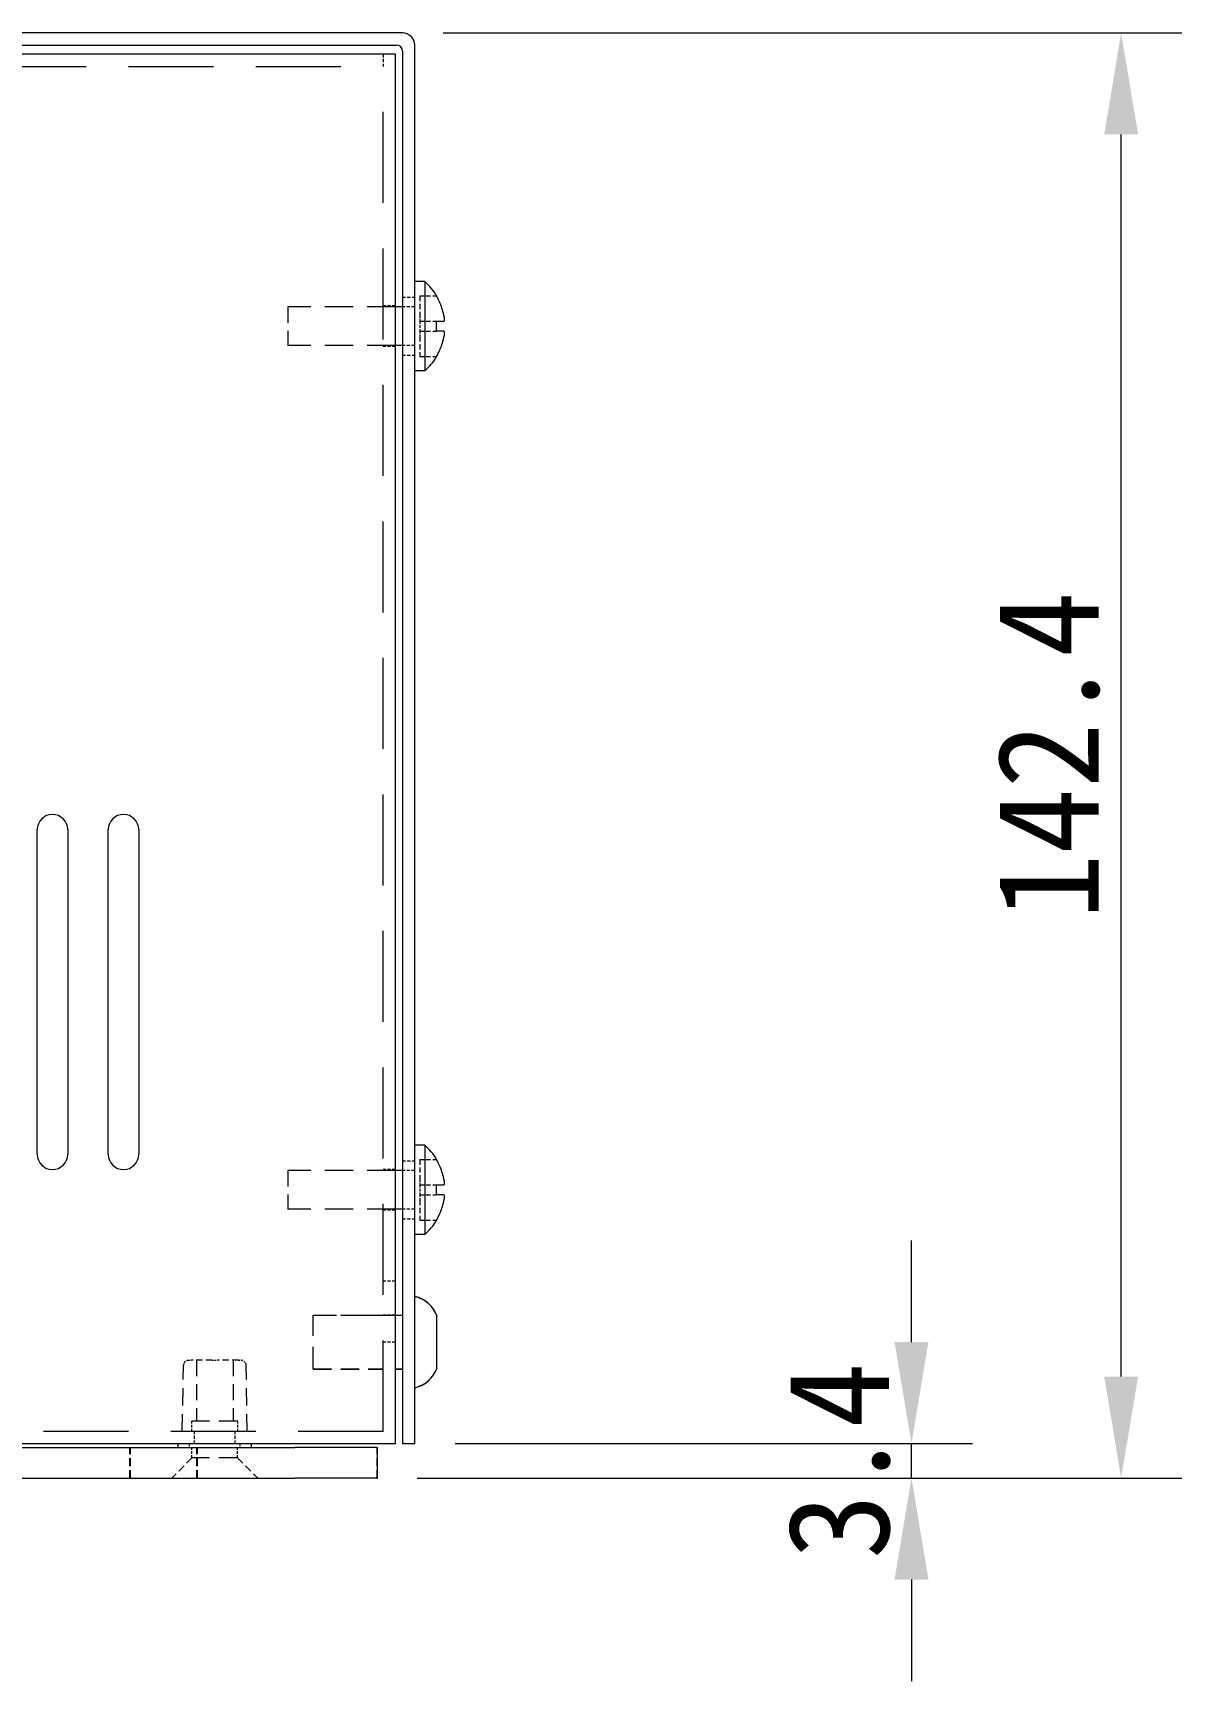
# Model space of a CAD drawing. Header units: millimetres. Extents: x 24 to 1656, y 24 to 1164.
# Drawn here: x 1360.3 to 1473.5, y 389.7 to 552.1 of the extents above; entities that cross this region are included whole.
import ezdxf

# ---------------------------------------------------------------- set-up
doc = ezdxf.new("R2010")
doc.units = ezdxf.units.MM
doc.header["$LTSCALE"] = 4
doc.linetypes.add('HIDDEN', pattern=[9.525, 6.35, -3.175])
doc.layers.add('가는실선_A4', color=7, linetype='Continuous', lineweight=5)
doc.layers.add('굵은실선_A3', color=7, linetype='Continuous', lineweight=18)
doc.layers.add('가는파선_A3', color=7, linetype='HIDDEN', lineweight=13, true_color=0x008000)
doc.styles.add('치수문자_A3(2.5)', font='')
doc.styles.get('치수문자_A3(2.5)').set_extended_font_data('GulimChe')
doc.dimstyles.new('치수_A3(2.5)', dxfattribs={"dimscale": 4, "dimtxt": 2.5, "dimasz": 2.5, "dimexe": 1.5, "dimexo": 1, "dimgap": 0.5, "dimtad": 1, "dimtoh": 1, "dimdec": 1, "dimrnd": 1e-08, "dimdsep": 46, "dimtxsty": '치수문자_A3(2.5)', "dimcen": 0.09, "dimdle": 10, "dimclrd": 8, "dimclre": 8, "dimclrt": 7, "dimadec": 1, "dimazin": 2, "dimtfac": 0.8, "dimtmove": 0, "dimatfit": 3, "dimfxl": 1, "dimtolj": 1, "dimtzin": 0, "dimlwd": -1, "dimlwe": -1, "dimarcsym": 0})

# ---------------------------------------------------------------- blocks, each defined once
blk = doc.blocks.new('*D18')
at = {"layer": 'Defpoints', "color": 0, "transparency": 16777216}
for p in [(1397.89, 413.07), (1446.86, 413.07), (1394.12, 409.67)]:
    blk.add_point(p, dxfattribs=at)
at = {"layer": '가는실선_A4', "color": 8, "transparency": 16777216}
for p, q in [((1446.86, 423.07), (1446.86, 433.07)), ((1401.89, 413.07), (1452.86, 413.07)), ((1446.86, 409.67), (1446.86, 413.07)), ((1398.12, 409.67), (1452.86, 409.67)), ((1446.86, 399.67), (1446.86, 389.67))]:
    blk.add_line(p, q, dxfattribs=at)
for points in [[(1445.19, 423.07), (1448.53, 423.07), (1446.86, 413.07)], [(1445.19, 399.67), (1448.53, 399.67), (1446.86, 409.67)]]:
    blk.add_solid(points, dxfattribs=at)
at = {"layer": '가는실선_A4', "color": 7, "transparency": 16777216, "insert": (1439.73, 411.37), "char_height": 10, "attachment_point": 5, "rotation": 90, "style": '치수문자_A3(2.5)'}
blk.add_mtext('\\A1;3.4', dxfattribs=at)
blk = doc.blocks.new('*D19')
at = {"layer": 'Defpoints', "color": 0, "transparency": 16777216}
for p in [(1396.69, 552.07), (1467.52, 552.07), (1394.12, 409.67)]:
    blk.add_point(p, dxfattribs=at)
at = {"layer": '가는실선_A4', "color": 8, "transparency": 16777216}
for p, q in [((1400.69, 552.07), (1473.52, 552.07)), ((1467.52, 419.67), (1467.52, 542.07)), ((1398.12, 409.67), (1473.52, 409.67))]:
    blk.add_line(p, q, dxfattribs=at)
for points in [[(1465.86, 542.07), (1469.19, 542.07), (1467.52, 552.07)], [(1465.86, 419.67), (1469.19, 419.67), (1467.52, 409.67)]]:
    blk.add_solid(points, dxfattribs=at)
at = {"layer": '가는실선_A4', "color": 7, "transparency": 16777216, "insert": (1460.39, 480.87), "char_height": 10, "attachment_point": 5, "rotation": 90, "style": '치수문자_A3(2.5)'}
blk.add_mtext('\\A1;142.4', dxfattribs=at)

msp = doc.modelspace()

# ---------------------------------------------------------------- linework, layer by layer
at = {"layer": '가는파선_A3', "ltscale": 0.0123}
for p, q in [((1394.79, 549.97), (1394.79, 548.77)), ((1395.99, 525.17), (1394.79, 525.17)), ((1396.69, 526.02), (1397.89, 526.02)), ((1397.89, 525.07), (1396.69, 525.07)), ((1395.99, 521.17), (1394.79, 521.17)), ((1397.89, 521.27), (1396.69, 521.27)), ((1396.69, 520.32), (1397.89, 520.32)), ((1396.69, 440.92), (1397.89, 440.92)), ((1395.99, 440.07), (1394.79, 440.07)), ((1397.89, 439.97), (1396.69, 439.97)), ((1395.99, 436.07), (1394.79, 436.07)), ((1397.89, 436.17), (1396.69, 436.17)), ((1396.69, 435.22), (1397.89, 435.22)), ((1395.99, 429.07), (1394.79, 429.07)), ((1395.99, 425.72), (1394.79, 425.72)), ((1395.99, 423.06), (1394.79, 423.06)), ((1376.19, 413.07), (1376.19, 414.27)), ((1380.19, 413.07), (1380.19, 414.27))]:
    msp.add_line(p, q, dxfattribs=at)
at = {"layer": '가는파선_A3', "ltscale": 0.329497}
for p, q in [((1231.59, 548.77), (1394.79, 548.77)), ((1394.79, 414.27), (1231.59, 414.27))]:
    msp.add_line(p, q, dxfattribs=at)
at = {"layer": '가는파선_A3', "ltscale": 0.353018}
msp.add_line((1394.79, 414.27), (1394.79, 548.77), dxfattribs=at)
at = {"layer": '가는파선_A3', "ltscale": 0.06158}
for p, q in [((1385.39, 525.07), (1385.39, 521.27)), ((1385.39, 439.97), (1385.39, 436.17))]:
    msp.add_line(p, q, dxfattribs=at)
at = {"layer": '가는파선_A3', "ltscale": 0.109434}
for p, q in [((1395.99, 525.07), (1385.39, 525.07)), ((1395.99, 521.27), (1385.39, 521.27)), ((1395.99, 439.97), (1385.39, 439.97)), ((1395.99, 436.17), (1385.39, 436.17))]:
    msp.add_line(p, q, dxfattribs=at)
at = {"layer": '가는파선_A3', "ltscale": 0.016785}
for p, q in [((1398.39, 526.17), (1400.03, 526.17)), ((1398.39, 523.67), (1400.03, 523.67)), ((1398.39, 522.67), (1400.03, 522.67)), ((1398.39, 520.17), (1400.03, 520.17)), ((1398.39, 441.07), (1400.03, 441.07)), ((1398.39, 438.57), (1400.03, 438.57)), ((1398.39, 437.57), (1400.03, 437.57)), ((1398.39, 435.07), (1400.03, 435.07))]:
    msp.add_line(p, q, dxfattribs=at)
at = {"layer": '가는파선_A3', "ltscale": 0.020567}
for p, q in [((1398.39, 526.17), (1398.39, 524.17)), ((1398.39, 522.17), (1398.39, 520.17)), ((1398.39, 441.07), (1398.39, 439.07)), ((1398.39, 437.07), (1398.39, 435.07))]:
    msp.add_line(p, q, dxfattribs=at)
at = {"layer": '가는파선_A3', "ltscale": 0.008016}
for p, q in [((1398.39, 524.17), (1398.39, 523.67)), ((1398.39, 522.67), (1398.39, 522.17)), ((1398.39, 439.07), (1398.39, 438.57)), ((1398.39, 437.57), (1398.39, 437.07))]:
    msp.add_line(p, q, dxfattribs=at)
at = {"layer": '가는파선_A3', "ltscale": 0.010233}
for p, q in [((1398.39, 523.67), (1398.39, 522.67)), ((1398.39, 438.57), (1398.39, 437.57)), ((1375.94, 411.67), (1375.94, 412.67)), ((1380.44, 411.67), (1380.44, 412.67))]:
    msp.add_line(p, q, dxfattribs=at)
at = {"layer": '가는파선_A3', "ltscale": 0.085927}
msp.add_line((1387.89, 420.42), (1387.89, 425.72), dxfattribs=at)
at = {"layer": '가는파선_A3', "ltscale": 0.0712}
for p, q in [((1387.89, 425.72), (1394.79, 425.72)), ((1387.89, 420.42), (1394.79, 420.42)), ((1387.89, 420.41), (1394.79, 420.41))]:
    msp.add_line(p, q, dxfattribs=at)
at = {"layer": '가는파선_A3', "ltscale": 0.090834}
msp.add_line((1387.89, 425.71), (1396.69, 425.71), dxfattribs=at)
at = {"layer": '가는파선_A3', "ltscale": 0.067171}
for p, q in [((1374.99, 414.27), (1375.1, 420.78)), ((1381.39, 414.27), (1381.28, 420.78))]:
    msp.add_line(p, q, dxfattribs=at)
at = {"layer": '가는파선_A3', "ltscale": 0.00531}
for p, q in [((1375.6, 421.27), (1375.85, 421.27)), ((1377.93, 421.27), (1378.43, 421.27)), ((1380.52, 421.27), (1380.77, 421.27))]:
    msp.add_line(p, q, dxfattribs=at)
at = {"layer": '가는파선_A3', "ltscale": 0.024755}
for p, q in [((1377.93, 421.27), (1375.85, 421.27)), ((1380.52, 421.27), (1378.43, 421.27)), ((1380.78, 421.27), (1380.77, 421.27))]:
    msp.add_line(p, q, dxfattribs=at)
at = {"layer": '가는파선_A3', "ltscale": 0.0619}
for p, q in [((1376.39, 421.27), (1376.39, 415.27)), ((1379.99, 421.27), (1379.99, 415.27))]:
    msp.add_line(p, q, dxfattribs=at)
at = {"layer": '가는파선_A3', "ltscale": 0.001443}
msp.add_line((1387.89, 420.41), (1387.89, 420.42), dxfattribs=at)
at = {"layer": '가는파선_A3', "ltscale": 0.073622}
msp.add_line((1380.46, 415.27), (1375.92, 415.27), dxfattribs=at)
at = {"layer": '가는파선_A3', "ltscale": 0.010235}
for p, q in [((1375.94, 414.27), (1375.92, 415.27)), ((1380.45, 414.27), (1380.46, 415.27))]:
    msp.add_line(p, q, dxfattribs=at)
at = {"layer": '가는파선_A3', "ltscale": 0.0309}
for p, q in [((1369.81, 409.67), (1369.81, 412.67)), ((1369.89, 409.67), (1369.89, 412.67)), ((1376.42, 409.67), (1376.42, 412.67)), ((1376.49, 409.67), (1376.49, 412.67)), ((1394.19, 409.67), (1394.19, 412.67))]:
    msp.add_line(p, q, dxfattribs=at)
at = {"layer": '가는파선_A3', "ltscale": 0.004033}
for p, q in [((1375.69, 412.67), (1375.69, 413.07)), ((1380.69, 412.67), (1380.69, 413.07))]:
    msp.add_line(p, q, dxfattribs=at)
at = {"layer": '가는파선_A3', "ltscale": 0.029127}
for p, q in [((1375.94, 411.67), (1373.94, 409.67)), ((1380.44, 411.67), (1382.44, 409.67))]:
    msp.add_line(p, q, dxfattribs=at)
at = {"layer": '가는파선_A3', "ltscale": 0.072942}
msp.add_line((1380.44, 411.67), (1375.94, 411.67), dxfattribs=at)
at = {"layer": '가는파선_A3', "ltscale": 0.031722}
msp.add_arc((1397.23, 424.6), 3.03, 19.1733, 77.3155, dxfattribs=at)
at = {"layer": '가는파선_A3', "ltscale": 0.007926}
for centre, start_param, end_param in [((1375.6, 420.77), 0, 1.553343), ((1380.78, 420.77), 4.729842, 6.283185)]:
    msp.add_ellipse(centre, major_axis=(0, 0.5), ratio=0.999994, start_param=start_param, end_param=end_param, dxfattribs=at)
at = {"layer": '가는파선_A3'}
for centre, major_axis, start_param, end_param in [((1376.1, 420.77), (1, -0.01), 3.141549, 3.145081), ((1380.28, 420.77), (-1, -0.01), 3.138104, 3.141636)]:
    msp.add_ellipse(centre, major_axis=major_axis, ratio=0.005007, start_param=start_param, end_param=end_param, dxfattribs=at)
at = {"layer": '굵은실선_A3'}
for p, q in [((1396.69, 552.07), (1229.69, 552.07)), ((1230.29, 550.87), (1396.09, 550.87)), ((1397.89, 413.07), (1397.89, 550.87)), ((1395.99, 549.97), (1230.39, 549.97)), ((1395.99, 413.07), (1395.99, 549.97)), ((1396.69, 550.27), (1396.69, 413.07)), ((1398.89, 527.57), (1397.89, 527.57)), ((1398.89, 527.57), (1398.89, 518.77)), ((1396.69, 525.07), (1395.99, 525.07)), ((1400.03, 526.17), (1400.05, 526.17)), ((1400.03, 523.67), (1400.78, 523.67)), ((1400.78, 522.67), (1400.03, 522.67)), ((1396.69, 521.27), (1395.99, 521.27)), ((1400.05, 520.17), (1400.03, 520.17)), ((1398.89, 518.77), (1397.89, 518.77)), ((1360.69, 441.57), (1360.69, 473.56)), ((1363.69, 473.56), (1363.69, 441.57)), ((1367.69, 441.57), (1367.69, 473.56)), ((1370.69, 473.56), (1370.69, 441.57)), ((1398.89, 442.47), (1397.89, 442.47)), ((1398.89, 442.47), (1398.89, 433.67)), ((1400.03, 441.07), (1400.05, 441.07)), ((1396.69, 439.97), (1395.99, 439.97)), ((1400.03, 438.57), (1400.78, 438.57)), ((1400.78, 437.57), (1400.03, 437.57)), ((1396.69, 436.17), (1395.99, 436.17)), ((1398.89, 433.67), (1397.89, 433.67)), ((1400.05, 435.07), (1400.03, 435.07)), ((1395.99, 425.72), (1396.69, 425.72)), ((1400.09, 420.53), (1400.09, 425.6)), ((1395.99, 420.42), (1396.69, 420.42)), ((1395.99, 420.41), (1396.69, 420.41)), ((1400.09, 420.53), (1400.09, 420.53)), ((1230.39, 413.07), (1395.99, 413.07)), ((1240.09, 412.67), (1386.09, 412.67)), ((1374.59, 412.67), (1374.59, 413.07)), ((1381.8, 412.67), (1381.8, 413.07)), ((1394.12, 412.67), (1386.09, 412.67)), ((1394.12, 412.67), (1394.21, 412.67)), ((1394.21, 412.67), (1394.21, 412.67)), ((1394.21, 409.67), (1394.21, 412.67)), ((1396.69, 413.07), (1397.89, 413.07)), ((1240.09, 409.67), (1386.09, 409.67)), ((1394.12, 409.67), (1386.09, 409.67)), ((1394.12, 409.67), (1394.21, 409.67)), ((1394.21, 409.67), (1394.21, 409.67))]:
    msp.add_line(p, q, dxfattribs=at)
for centre, radius, start, end in [((1396.09, 550.27), 0.6, 0, 90), ((1396.69, 550.87), 1.2, 0, 90), ((1394.94, 523.12), 5.95, 30.8359, 48.4036), ((1394.94, 523.22), 5.95, 311.5964, 329.1641), ((1362.19, 473.56), 1.5, 0, 180), ((1369.19, 473.56), 1.5, 0, 180), ((1394.94, 438.02), 5.95, 30.8359, 48.4036), ((1362.19, 441.57), 1.5, 180, 360), ((1369.19, 441.57), 1.5, 180, 360), ((1394.94, 438.12), 5.95, 311.5964, 329.1641), ((1397.23, 424.61), 3.03, 19.1733, 77.3155), ((1397.23, 421.52), 3.03, 282.6845, 340.8267), ((1397.23, 421.53), 3.03, 282.6845, 340.8267)]:
    msp.add_arc(centre, radius, start, end, dxfattribs=at)
for points, knots in [([(1400.78, 524.17), (1400.76, 524.27), (1400.74, 524.37), (1400.61, 524.91), (1400.45, 525.34), (1400.2, 525.86), (1400.12, 526.01), (1400.03, 526.17)], [0.0957398, 0.0957398, 0.0957398, 0.0957398, 0.1243697, 0.1243697, 0.2487394, 0.2487394, 0.2988934, 0.2988934, 0.2988934, 0.2988934]), ([(1400.03, 522.67), (1400.04, 522.84), (1400.05, 523.01), (1400.05, 523.17), (1400.05, 523.33), (1400.04, 523.5), (1400.03, 523.67)], [2.96480732, 2.96480732, 2.96480732, 2.96480732, 3.01310833, 3.01310833, 3.01310833, 3.06140934, 3.06140934, 3.06140934, 3.06140934]), ([(1400.78, 524.17), (1400.78, 524.14), (1400.79, 524.12), (1400.8, 524.05), (1400.8, 524), (1400.81, 523.93), (1400.81, 523.9), (1400.81, 523.84), (1400.81, 523.82), (1400.81, 523.78), (1400.81, 523.76), (1400.81, 523.72), (1400.8, 523.7), (1400.79, 523.68), (1400.79, 523.67), (1400.78, 523.67), (1400.78, 523.67), (1400.78, 523.67)], [-0.1994332, -0.1994332, -0.1994332, -0.1994332, -0.19164586, -0.19164586, -0.17799426, -0.17799426, -0.16750014, -0.16750014, -0.1579054, -0.1579054, -0.14809949, -0.14809949, -0.13671142, -0.13671142, -0.12083143, -0.12083143, -0.12032463, -0.12032463, -0.12032463, -0.12032463]), ([(1400.03, 520.17), (1400.12, 520.32), (1400.2, 520.47), (1400.45, 521), (1400.61, 521.42), (1400.74, 521.96), (1400.76, 522.06), (1400.78, 522.17)], [3.1951461, 3.1951461, 3.1951461, 3.1951461, 3.2453001, 3.2453001, 3.3696698, 3.3696698, 3.3982997, 3.3982997, 3.3982997, 3.3982997]), ([(1400.78, 522.67), (1400.78, 522.67), (1400.79, 522.66), (1400.8, 522.65), (1400.8, 522.64), (1400.81, 522.61), (1400.81, 522.59), (1400.81, 522.55), (1400.81, 522.53), (1400.81, 522.48), (1400.81, 522.46), (1400.81, 522.4), (1400.8, 522.36), (1400.79, 522.28), (1400.79, 522.22), (1400.78, 522.17), (1400.78, 522.17), (1400.78, 522.17)], [-0.1994332, -0.1994332, -0.1994332, -0.1994332, -0.19164586, -0.19164586, -0.17799426, -0.17799426, -0.16750014, -0.16750014, -0.1579054, -0.1579054, -0.14809949, -0.14809949, -0.13671142, -0.13671142, -0.12083143, -0.12083143, -0.12032463, -0.12032463, -0.12032463, -0.12032463]), ([(1400.78, 439.07), (1400.76, 439.17), (1400.74, 439.27), (1400.61, 439.81), (1400.45, 440.24), (1400.2, 440.76), (1400.12, 440.91), (1400.03, 441.07)], [0.0957398, 0.0957398, 0.0957398, 0.0957398, 0.1243697, 0.1243697, 0.2487394, 0.2487394, 0.2988934, 0.2988934, 0.2988934, 0.2988934]), ([(1400.03, 437.57), (1400.04, 437.74), (1400.05, 437.91), (1400.05, 438.07), (1400.05, 438.23), (1400.04, 438.4), (1400.03, 438.57)], [2.96480732, 2.96480732, 2.96480732, 2.96480732, 3.01310833, 3.01310833, 3.01310833, 3.06140934, 3.06140934, 3.06140934, 3.06140934]), ([(1400.78, 439.07), (1400.78, 439.04), (1400.79, 439.02), (1400.8, 438.95), (1400.8, 438.9), (1400.81, 438.83), (1400.81, 438.8), (1400.81, 438.74), (1400.81, 438.72), (1400.81, 438.68), (1400.81, 438.66), (1400.81, 438.62), (1400.8, 438.6), (1400.79, 438.58), (1400.79, 438.57), (1400.78, 438.57), (1400.78, 438.57), (1400.78, 438.57)], [-0.1994332, -0.1994332, -0.1994332, -0.1994332, -0.19164586, -0.19164586, -0.17799426, -0.17799426, -0.16750014, -0.16750014, -0.1579054, -0.1579054, -0.14809949, -0.14809949, -0.13671142, -0.13671142, -0.12083143, -0.12083143, -0.12032463, -0.12032463, -0.12032463, -0.12032463]), ([(1400.03, 435.07), (1400.12, 435.22), (1400.2, 435.37), (1400.45, 435.9), (1400.61, 436.32), (1400.74, 436.86), (1400.76, 436.96), (1400.78, 437.07)], [3.1951461, 3.1951461, 3.1951461, 3.1951461, 3.2453001, 3.2453001, 3.3696698, 3.3696698, 3.3982997, 3.3982997, 3.3982997, 3.3982997]), ([(1400.78, 437.57), (1400.78, 437.57), (1400.79, 437.56), (1400.8, 437.55), (1400.8, 437.54), (1400.81, 437.51), (1400.81, 437.49), (1400.81, 437.45), (1400.81, 437.43), (1400.81, 437.38), (1400.81, 437.36), (1400.81, 437.3), (1400.8, 437.26), (1400.79, 437.18), (1400.79, 437.12), (1400.78, 437.07), (1400.78, 437.07), (1400.78, 437.07)], [-0.1994332, -0.1994332, -0.1994332, -0.1994332, -0.19164586, -0.19164586, -0.17799426, -0.17799426, -0.16750014, -0.16750014, -0.1579054, -0.1579054, -0.14809949, -0.14809949, -0.13671142, -0.13671142, -0.12083143, -0.12083143, -0.12032463, -0.12032463, -0.12032463, -0.12032463])]:
    msp.add_open_spline(points, degree=3, knots=knots, dxfattribs=at)

# ---------------------------------------------------------------- dimensions: what is measured, and where the dimension line sits
at = {"layer": '가는실선_A4', "color": 8, "true_color": 0x808080}
for base, p2, angle, override, picture, middle in [((1467.52, 552.07), (1396.69, 552.07), 90, {"dimgap": 0.5, "dimtoh": 0, "dimdec": 1, "dimtol": 0, "dimlim": 0, "dimtp": 0, "dimtm": 0, "dimtdec": 2, "dimtofl": 0, "dimatfit": 1}, '*D19', (1467.52, 480.87)), ((1446.86, 413.07), (1397.89, 413.07), 270, {"dimgap": 0.5, "dimtoh": 0, "dimdec": 1, "dimtol": 0, "dimlim": 0, "dimtp": 0, "dimtm": 0, "dimtdec": 2, "dimtofl": 1, "dimatfit": 1}, '*D18', (1446.86, 411.37))]:
    dim = msp.add_linear_dim(base=base, p1=(1394.12, 409.67), p2=p2, angle=angle, dimstyle='치수_A3(2.5)', override=override, dxfattribs=at)
    dim.commit()
    dim.dimension.update_dxf_attribs({"geometry": picture, "text_midpoint": middle, "dimtype": 160})

doc.saveas('drawing.dxf')
